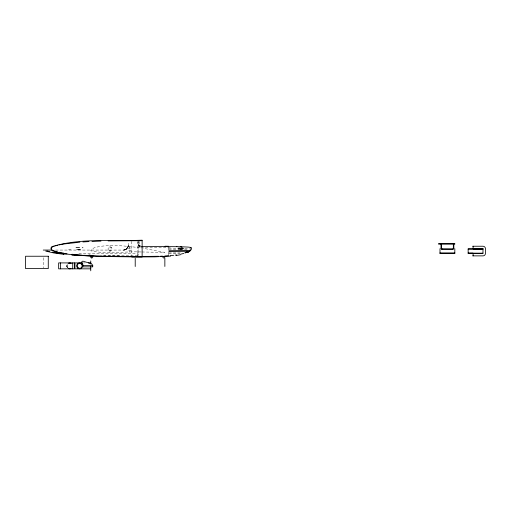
<?xml version="1.0" encoding="UTF-8"?>
<svg xmlns="http://www.w3.org/2000/svg" width="511" height="511" viewBox="0 0 511 511"><rect width="100%" height="100%" fill="white"/><g stroke="black" fill="none" stroke-linecap="round" stroke-linejoin="round"><path stroke-width="0.38" stroke-dasharray="2.56 1.92" d="M138.181 249.298L138.181 248.966M138.788 245.21L138.685 244.839A2.811 2.025 20.6 0 1 138.679 244.609L138.673 245.638M128.242 245.855L128.299 241.377M128.299 245.197L128.293 245.312M67.254 264.289L66.845 266.41M66.864 265.26L66.909 265.056M128.216 246.161A5.532 3.979 -37.9 0 1 128.146 246.455L127.673 247.535L127.993 246.845A5.289 3.916 -35.3 0 0 128.095 246.583L128.261 245.753A6.158 4.114 -44.3 0 0 128.261 245.51A6.043 4.037 -44.3 0 1 128.14 246.04M128.05 246.672L128.235 245.912A5.787 3.999 -41.4 0 1 128.165 246.168L128.14 246.372A5.493 3.935 -38.2 0 1 128.063 246.57A5.289 3.775 -36.1 0 1 127.986 246.839L127.922 247.024M128.133 246.404L128.044 246.692M127.82 247.247L127.859 247.158A4.995 3.762 -31.7 0 1 127.661 247.503A4.842 3.852 -26.9 0 1 127.38 248.007L127.245 248.174M127.475 247.861L127.859 247.158M126.83 248.646L127.201 248.231A1.929 0.671 -47.1 0 0 127.303 248.065M126.754 248.71L126.779 248.691A2.874 1.705 -46.2 0 1 126.607 248.921A3.251 2.101 -47.2 0 1 126.319 249.151M125.936 249.311A4.458 3.762 -51.6 0 0 126.115 249.196L126.268 249.119A3.973 3.047 -47.6 0 0 126.441 248.934L126.568 248.883A3.443 2.319 -45.9 0 0 126.722 248.672A2.938 1.635 -45.8 0 1 126.428 248.895M126.358 249.049L126.006 249.298M125.942 249.336L125.252 249.687A4.746 4.401 4.4 0 1 124.812 249.873M125.367 249.636L125.201 249.707A4.695 4.254 2.3 0 1 124.754 249.841L124.256 249.988A4.452 3.999 0.7 0 1 123.719 250.071L53.751 250.064M125.003 249.783L124.243 249.988A4.395 3.871 0.3 0 1 123.566 250.045L123.541 250.064M124.543 249.924L124.422 249.949A4.439 3.954 0.8 0 1 123.93 250.045L123.362 250.064M71.048 249.611L67.931 249.624M141.221 251.987C124.582 251.188 107.118 254.484 90.843 250.818L90.754 250.55C93.143 246.743 98.859 246.928 102.82 246.059C115.812 244.782 128.893 246.232 141.764 248.071M141.905 251.98L164.829 252.402L143.176 248.295M137.683 242.163L138.181 242.163M170.38 247.548L140.646 247.548C137.746 247.452 138.545 242.949 138.673 241.39M168.802 248.723L176.787 248.723M184.765 248.723L189.555 248.723M168.802 249.202L176.659 249.202M184.509 249.202L188.438 249.202M168.802 252.907L182.005 252.907M168.802 253.386L179.853 253.386M78.879 253.769L138.181 253.769M137.683 254.325L138.181 254.325M137.683 254.497L138.181 254.497M137.683 255.002L138.181 255.002M137.683 255.372L103.024 255.181M83.612 262.91L85.196 262.91M111.008 247.58L111.839 247.58M140.627 246.443L140.506 246.436A1.808 1.539 0.4 0 1 140.001 246.334L139.835 246.276M119.216 255.5L103.196 255.347M140.646 247.056L139.362 246.315L139.164 244.635L139.541 245.491L140.41 245.932M90.211 254.861L88.793 254.81M139.605 245.555L140.25 245.9M139.707 246.213L139.567 246.136A1.948 1.584 3.6 0 1 139.382 246.021L139.164 245.81A2.108 1.648 7.7 0 1 139.037 245.682M139.548 245.497L139.209 244.929M67.356 267.604L66.832 266.314L66.903 266.653M138.883 245.427L138.82 245.293A2.491 1.84 15.8 0 1 138.73 245.069L138.698 244.89M138.813 245.28L138.82 245.293A2.274 1.699 14.2 0 0 139.107 245.702M168.802 247.548L168.802 249.783M168.802 252.306L168.802 254.963M139.164 241.467L139.171 245.631M138.181 241.377L138.181 255.411M137.683 241.441L137.683 255.992M131.755 241.339L131.755 255.596M129.781 246.538L129.781 252.147M110.018 245.599L110.018 252.402M43.333 257.761L43.333 267.847M67.458 267.745A2.964 2.964 0 0 1 67.158 264.455M68.014 267.617A2.472 2.472 0 0 1 67.784 264.391M128.05 246.577A5.295 3.756 -36.6 0 1 127.954 246.858A5.161 3.864 -34.3 0 1 127.833 247.158M128.325 245.478A6.196 4.005 -44 0 1 128.274 245.951M125.604 249.572A5.084 4.854 18.9 0 0 126.204 249.202A3.979 3.13 -48.3 0 0 126.473 249.004M127.942 247.177A4.938 3.979 -27.4 0 1 127.603 247.822M127.373 247.854A2.306 0.881 -48.6 0 1 127.201 248.09M127.067 248.333A2.817 1.565 -45.8 0 1 126.9 248.518M127.194 247.905A2.6 1.131 -47.5 0 1 126.785 248.403M125.016 249.815A4.625 4.241 2.7 0 1 124.409 249.988A4.484 4.037 0.8 0 1 123.937 250.045M139.516 246.091A1.974 1.571 5.8 0 1 139.337 245.957M80.361 249.7L76.069 249.783L80.361 249.7M80.393 249.477L76.899 249.54L80.393 249.477M129.04 250.626A1.482 1.482 0 0 0 131.263 249.342A1.482 1.482 0 0 0 129.04 248.059A1.482 1.482 0 0 0 129.04 250.626M109.035 250.709A1.974 1.974 0 0 0 111.998 248.998A1.974 1.974 0 0 0 109.035 247.286A1.974 1.974 0 0 0 109.035 250.709"/><path stroke-width="0.77" d="M191.12 248.78L191.159 248.563A1.961 1.961 0 0 0 190.916 247.637M190.859 249.208L190.692 249.432M191.344 249.566L191.076 249.911M189.92 250.882L189.888 250.901A4.957 0.971 -35.2 0 0 190.213 250.645A4.554 0.818 -35.4 0 0 190.411 250.511L190.552 250.409M190.015 250.812L190.335 250.575A4.337 0.728 -35.5 0 0 190.526 250.422M188.623 251.763L188.387 251.91A5.34 0.907 -34.6 0 1 188.15 252.083L188.272 251.98A5.532 0.984 -34.8 0 0 188.597 251.789L189.332 251.297A5.678 1.214 -35.2 0 0 189.536 251.118L189.581 251.118A5.685 1.169 -35.2 0 1 189.319 251.259M186.687 252.064L186.841 251.98A9.632 2.804 -31 0 0 187.211 251.776A9.568 2.881 -31.2 0 0 187.556 251.572L187.594 251.578A9.236 2.862 -31.2 0 0 188.08 251.303L168.802 251.303L168.802 250.805L189.236 250.588M453.653 248.819L453.129 249.074M187.46 252.466L187.856 252.236A4.803 0.632 -33.9 0 0 188.182 252.019M186.509 252.153L185.672 252.568M52.729 246.736L51.668 247.682L51.515 249.093M453.161 248.774L452.829 248.876A0.926 0.39 0 0 1 452.356 248.966L442.072 248.889M53.291 246.532L54.249 246.206M183.8 253.386L180.894 254.133M182.995 248.921L182.842 248.959A3.839 3.705 89.3 0 1 182.638 248.998L182.516 249.023M55.29 245.88L57.666 245.242M178.052 248.237L178.511 248.154A7.045 6.867 77.4 0 1 178.741 248.129A8.578 8.355 74.6 0 1 179.048 248.103L179.195 248.097A10.079 9.824 76.9 0 1 179.578 248.09A10.297 10.041 81.9 0 1 179.961 248.097A9.524 9.294 86.7 0 1 180.332 248.116A7.972 7.78 -89.4 0 1 180.658 248.154L180.728 248.161A5.404 5.276 -88.4 0 1 181.137 248.231L181.539 248.352M59.008 244.929L60.464 244.622M60.988 244.52L63.172 244.117M180.536 254.721L176.25 255.468M63.741 244.015L79.869 242.163M175.177 255.11L176.665 254.9M180.856 248.148L180.996 248.129A5.857 5.647 84.1 0 1 181.194 248.11L181.482 248.09A6.937 6.688 86.2 0 1 181.744 248.09A6.892 6.643 88.3 0 1 181.986 248.097L182.005 248.097A6.375 6.145 88.5 0 1 182.261 248.116A5.276 5.084 -88.5 0 1 182.638 248.167M173.644 255.302L170.457 255.621M170.693 256.094L154.935 256.854L131.755 256.982M168.802 255.756L164.817 256.011M82.903 241.946L88.978 241.588M91.948 241.441L100.967 241.103M179.942 249.074L179.961 249.068A9.549 9.313 -85.1 0 0 180.287 249.049A8.591 8.38 -87.7 0 0 180.511 249.029L180.543 249.029A7.224 7.052 -88.2 0 0 180.766 248.998A5.698 5.564 88 0 0 180.996 248.966A4.171 4.075 87.9 0 0 181.213 248.921M160.563 256.203L162.472 256.126M158.531 256.267L142.039 256.477M108.128 240.93L142.128 240.681M139.088 240.419L131.755 240.477M438.534 243.645L454.822 243.645L454.822 244.137L438.534 244.137M472.707 246.238L482.978 246.238A2.472 2.472 0 0 1 485.45 248.71L485.45 253.399A2.472 2.472 0 0 1 482.978 255.87L472.707 255.87M141.445 246.443L180.313 246.724M179.981 248.723L182.376 248.723M482.978 248.761L473.103 248.761L473.103 246.238M473.103 248.921L482.978 248.921M468.159 249.202L482.978 249.202M43.243 250.064L51.368 250.064M440.003 252.907L454.822 252.907M468.159 252.907L472.841 252.907M473.103 253.188L482.978 253.188M440.003 253.399L454.822 253.399M468.159 253.399L472.605 253.399M67.018 253.769L63.064 253.769L71.93 254.574M82.814 262.91L74.951 262.91L74.951 268.837L90.754 268.837M88.377 262.91L90.754 262.91M82.852 265.381L92.734 265.381L92.734 266.614M82.852 266.863L92.734 266.863M142.128 256.484L109.622 256.267M82.36 247.675L82.903 247.682M168.585 246.264L164.996 246.225M110.727 256.407L100.322 256.26M76.069 247.381L79.556 247.458M176.614 246.359L176.947 246.366M102.36 256.1L83.561 255.264M93.04 256.094L71.917 255.078M181.494 246.762L188.022 247.081A9.358 1.06 0 0 1 189.262 247.203L190.66 247.458A5.161 0.588 -0.1 0 1 190.763 247.496L190.916 247.637M73.954 254.721L75.998 254.855M182.108 248.103L182.14 248.11A6.707 6.471 89.2 0 0 181.871 248.09A6.969 6.72 87.2 0 0 181.629 248.09L181.597 248.09A6.828 6.579 85.5 0 0 181.379 248.097A6.356 6.126 86.1 0 0 181.175 248.11M82.15 255.168L71.955 254.267M71.872 254.759L96.758 256.42L142.128 256.982L142.128 240.189C112.222 241.46 80.93 237.87 51.905 246.641C51.17 247.203 50.806 248.205 51.017 249.113M63.824 254.35L53.674 252.951L45.677 251.067M61.735 253.622L52.275 252.185M63.741 253.149L59.008 252.236M62.431 253.424L55.814 251.949L51.745 250.39M441.996 248.876L441.638 248.768M178.052 248.934L178.282 248.978A5.589 5.442 -78 0 0 178.486 249.01M49.395 251.565L46.955 250.933M190.431 247.394L190.756 247.496M57.666 251.923L52.729 250.435L51.758 249.636M180.319 248.902L180.37 248.921A3.162 3.047 -84.4 0 0 180.709 248.998A5.097 4.912 -83.4 0 0 181.098 249.049A6.132 5.908 -84.5 0 0 181.284 249.068M183.047 248.269L183.098 248.282A1.118 1.073 89.5 0 1 183.328 248.397L183.353 248.416M441.676 249.068L441.204 248.838M92.734 265.381L91.852 264.181A1.482 1.482 0 0 0 91.092 263.644L83.21 261.236A1.233 1.233 0 0 0 82.182 263.452A1.482 1.482 0 0 1 82.852 264.66L82.852 266.614M190.999 247.809L191.127 248.263M482.978 248.729L482.978 253.379L473.103 253.347L473.103 255.87M472.605 248.761L468.159 248.71L468.159 253.379M454.822 248.729L454.822 253.379M453.832 244.137L453.832 248.71M453.34 243.645L453.34 248.71M441.485 243.645L441.485 248.71M440.993 244.137L440.993 248.71M440.003 248.729L440.003 253.379M164.855 258.368L164.855 266.467M135.217 258.317L135.217 266.512M90.754 260.936L90.754 264.053M90.754 266.32L90.754 270.811M72.728 262.91L72.728 268.837M60.375 262.91L60.375 268.837M71.125 268.505A2.964 2.964 0 0 1 68.397 268.505M68.142 263.395A2.964 2.964 0 0 1 71.387 263.395M69.413 263.427A2.472 2.472 0 0 1 70.116 263.427M164.568 256.286A0.99 0.99 0 0 1 164.568 257.678A0.99 0.99 0 0 1 163.169 257.678A0.99 0.99 0 0 1 163.169 256.286M181.29 249.068A6.688 6.445 -84.9 0 0 181.52 249.074L181.539 249.074A6.962 6.713 -86.9 0 0 181.903 249.074A6.649 6.413 -88.6 0 0 182.12 249.061L182.14 249.061A6.049 5.832 90 0 0 182.331 249.042M179.942 249.074A10.258 10.003 -82.7 0 1 179.291 249.074L179.112 249.068A8.61 8.387 -76 0 1 178.773 249.042A7.039 6.86 -75.9 0 1 178.499 249.01M182.651 248.174A3.405 3.283 -88.5 0 1 182.944 248.237M185.148 252.779A5.359 0.524 -27 0 1 184.944 252.868M185.557 252.715A7.013 1.194 -28.9 0 1 185.065 252.939M186.675 252.108A9.377 2.517 -30.7 0 1 186.343 252.281M189.485 250.435A6.637 1.699 -31.4 0 1 189.242 250.594M190.079 250.045A5.442 1.143 -31.9 0 1 189.837 250.218M188.074 252.166A4.676 0.645 -34 0 1 187.646 252.415M189.926 250.907A5.378 1.156 -35.2 0 1 189.594 251.144M189.134 251.476A5.838 1.201 -35.1 0 1 188.808 251.687M187.594 252.434A3.705 0.345 -32.9 0 1 187.294 252.6M180.364 246.704A40.682 4.631 0 0 1 181.546 246.736M442.079 249.215A1.194 0.754 0 0 0 442.475 249.259L452.35 249.234A1.194 0.741 -0.1 0 0 452.74 249.202M442.047 249.24A1.392 0.773 1.6 0 1 441.811 249.17M452.982 249.144A1.38 0.728 -2.4 0 1 452.759 249.208M48.27 256.241L25.55 256.241L25.55 268.588L48.27 268.588L48.27 256.241M74.453 262.91L58.65 262.91L58.65 268.837L74.453 268.837L74.453 262.91M91.252 257.838A0.99 0.99 0 0 0 92.734 256.982A0.99 0.99 0 0 0 91.252 256.126A0.99 0.99 0 0 0 91.252 257.838M77.979 268.326A2.964 2.964 0 0 0 82.597 266.084A2.964 2.964 0 0 0 78.349 263.21A2.964 2.964 0 0 0 77.979 268.326M78.407 268.013A2.472 2.472 0 0 0 82.111 265.873A2.472 2.472 0 0 0 78.407 263.733A2.472 2.472 0 0 0 78.407 268.013"/></g></svg>
